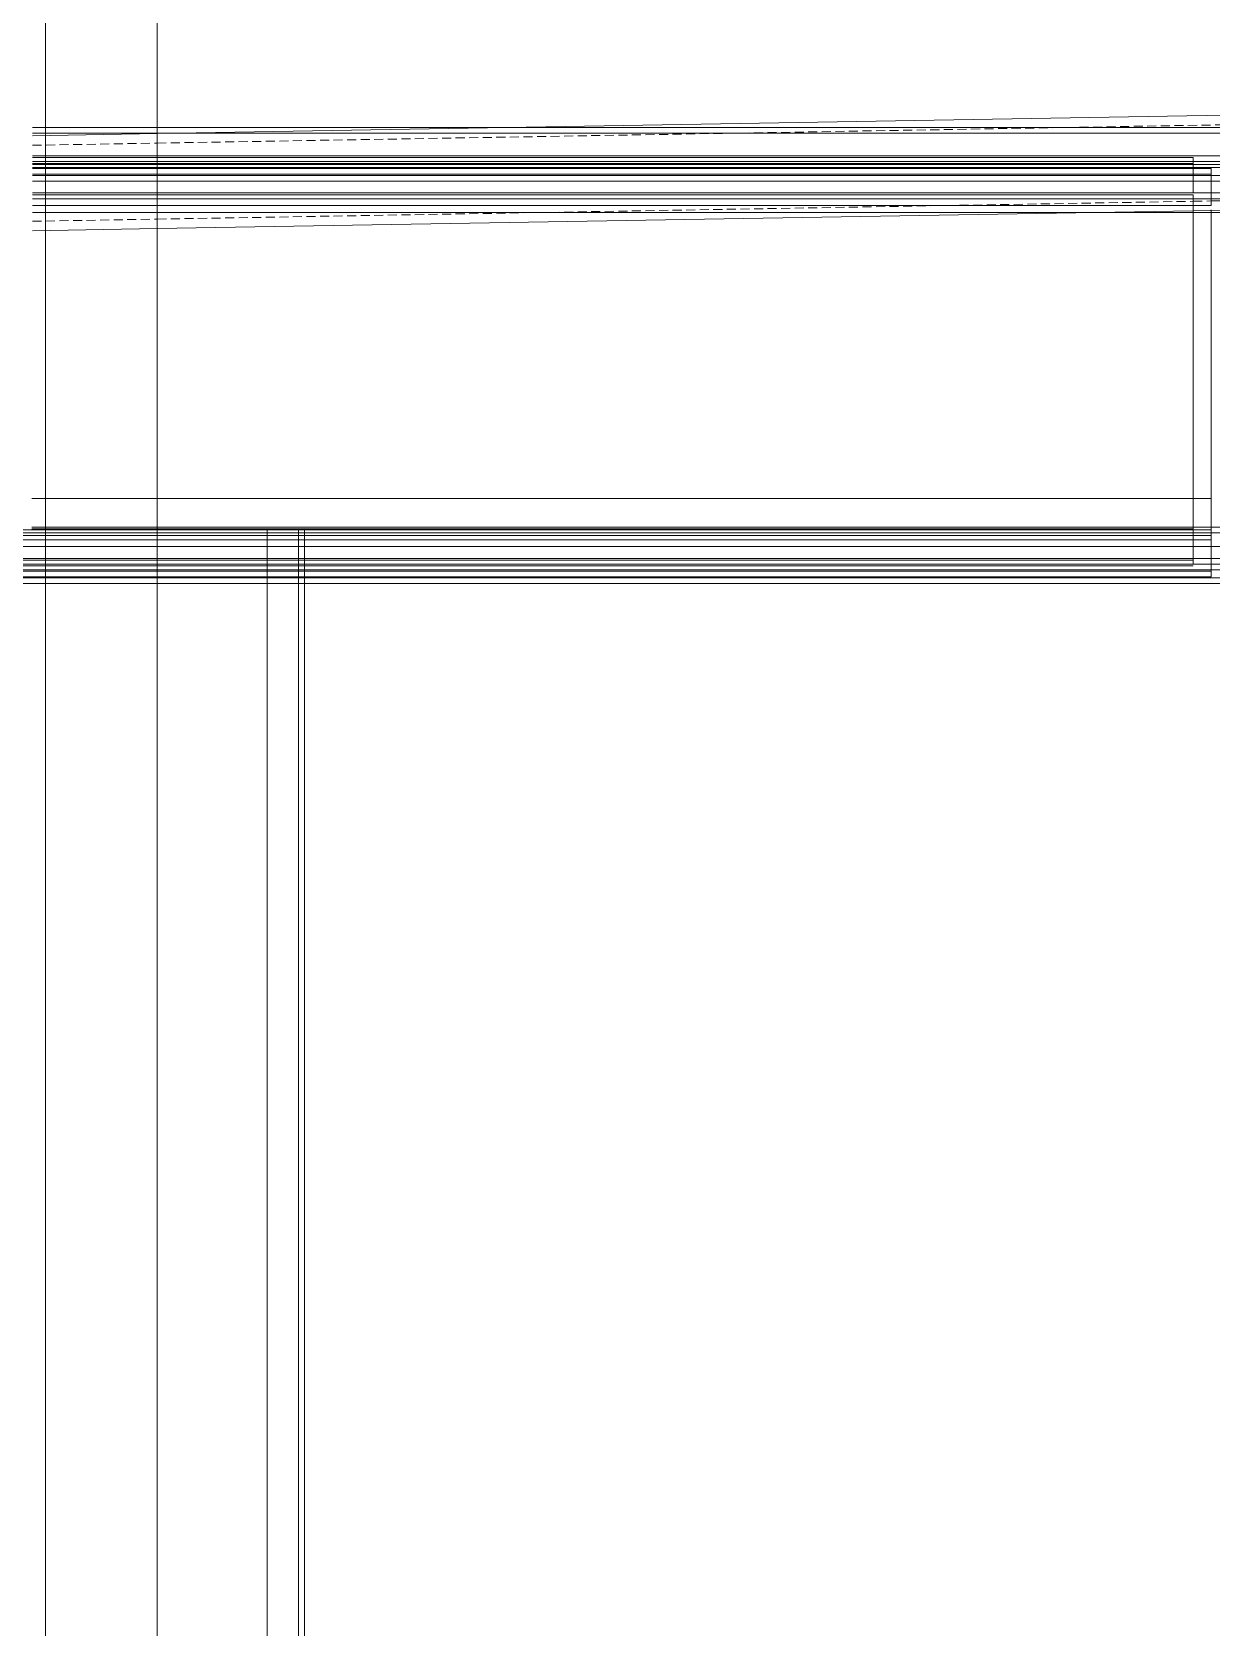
# Model space of a CAD drawing. Header units: centimetres. Extents: x -1906 to 5208, y -261 to 2955.
# Drawn here: x 1166.6 to 1228.7, y 1160 to 1243.9 of the extents above; entities that cross this region are included whole.
import ezdxf

# ---------------------------------------------------------------- set-up
doc = ezdxf.new("R2010")
doc.units = ezdxf.units.CM
doc.linetypes.add('Hidden', pattern=[0.714375, 0.47625, -0.238125])
doc.layers.add('S-BEAM', color=7, linetype='Continuous', lineweight=18)

# ---------------------------------------------------------------- blocks, each defined once
blk = doc.blocks.new('Costanera Perfil Z - Parametrizado - h_22cm-1726930-Planta Bodega almacenamiento insumos')
at = {"layer": 'S-BEAM', "color": 254, "lineweight": 9, "true_color": 0xcccccc}
for p, q in [((-10.746, -1968.473), (-10.746, -1975.075)), ((-10.746, -1968.473), (-10.746, -1975.075)), ((-10.446, -1968.473), (-10.446, -1975.076)), ((-10.446, -1968.473), (-10.446, -1975.076)), ((-10.746, -1975.078), (-10.746, -1980.973)), ((-10.746, -1975.078), (-10.746, -1980.973)), ((-10.446, -1975.078), (-10.446, -1980.973)), ((-10.446, -1975.078), (-10.446, -1980.973)), ((-8.796, -1974.368), (-8.796, -1980.973)), ((-8.796, -1974.368), (-8.796, -1980.973)), ((8.796, -1974.394), (8.796, -1980.973)), ((8.796, -1974.394), (8.796, -1980.973)), ((10.446, -1974.397), (10.446, -1980.973)), ((10.446, -1974.397), (10.446, -1980.973)), ((10.746, -1980.973), (10.746, -1974.397)), ((10.746, -1974.397), (10.746, -1980.973)), ((-10.746, -1980.973), (-10.746, -2040.251)), ((-10.746, -1980.973), (-10.746, -2040.251)), ((-10.446, -1980.973), (-10.446, -2040.251)), ((-10.446, -1980.973), (-10.446, -2040.251)), ((-8.796, -1980.973), (-8.796, -2040.251)), ((-8.796, -1980.973), (-8.796, -2040.251)), ((8.796, -1980.973), (8.796, -2040.251)), ((8.796, -1980.973), (8.796, -2040.251)), ((10.446, -1980.973), (10.446, -2040.251)), ((10.446, -1980.973), (10.446, -2040.251)), ((10.746, -2040.251), (10.746, -1980.973)), ((10.746, -1980.973), (10.746, -2040.251))]:
    blk.add_line(p, q, dxfattribs=at)
blk = doc.blocks.new('Costanera Perfil Z - Parametrizado - h_22cm-1726995-Planta Bodega almacenamiento insumos')
at = {"layer": 'S-BEAM', "color": 254, "lineweight": 9, "true_color": 0xcccccc}
for p, q in [((-10.746, -1971.535), (-10.746, -1977.435)), ((-10.746, -1971.535), (-10.746, -1977.435)), ((-10.446, -1971.535), (-10.446, -1977.435)), ((-10.446, -1971.535), (-10.446, -1977.435)), ((-8.796, -1976.727), (-8.796, -1983.332)), ((-8.796, -1976.727), (-8.796, -1983.332)), ((8.796, -1976.754), (8.796, -1983.332)), ((8.796, -1976.754), (8.796, -1983.332)), ((10.446, -1976.756), (10.446, -1983.332)), ((10.446, -1976.756), (10.446, -1983.332)), ((10.746, -1983.332), (10.746, -1976.757)), ((10.746, -1976.757), (10.746, -1983.332)), ((-10.746, -1977.437), (-10.746, -1983.332)), ((-10.746, -1977.437), (-10.746, -1983.332)), ((-10.446, -1977.437), (-10.446, -1983.332)), ((-10.446, -1977.437), (-10.446, -1983.332)), ((-10.746, -1983.332), (-10.746, -1989.127)), ((-10.746, -1983.332), (-10.746, -1989.127)), ((-10.446, -1983.332), (-10.446, -1989.127)), ((-10.446, -1983.332), (-10.446, -1989.127)), ((-8.796, -1983.332), (-8.796, -2037.892)), ((-8.796, -1983.332), (-8.796, -2037.892)), ((8.796, -1983.332), (8.796, -2037.892)), ((8.796, -1983.332), (8.796, -2037.892)), ((10.446, -1983.332), (10.446, -2037.892)), ((10.446, -1983.332), (10.446, -2037.892)), ((10.746, -2037.892), (10.746, -1983.332)), ((10.746, -1983.332), (10.746, -2037.892)), ((-10.746, -1989.127), (-10.746, -1990.777)), ((-10.746, -1989.127), (-10.746, -1990.777)), ((-10.446, -1989.127), (-10.446, -1990.777)), ((-10.446, -1989.127), (-10.446, -1990.777)), ((-10.746, -1990.777), (-10.746, -1991.077)), ((-10.746, -1990.777), (-10.746, -1991.077)), ((-10.746, -1991.077), (-10.746, -2037.892)), ((-10.746, -1991.077), (-10.746, -2037.892)), ((-10.446, -1990.777), (-10.446, -1991.077)), ((-10.446, -1990.777), (-10.446, -1991.077)), ((-10.446, -1991.077), (-10.446, -2037.892)), ((-10.446, -1991.077), (-10.446, -2037.892)), ((-10.368, -2037.892), (-10.656, -2037.892)), ((-10.656, -2037.892), (-10.446, -2037.892)), ((-10.368, -2037.892), (-10.446, -2037.892)), ((-10.446, -2037.892), (-10.368, -2037.892)), ((-8.706, -2037.892), (-10.356, -2037.892)), ((-10.356, -2037.892), (-8.796, -2037.892)), ((-8.796, -2037.892), (-10.356, -2037.892)), ((-10.356, -2037.892), (-8.706, -2037.892)), ((8.796, -2037.892), (-8.706, -2037.892)), ((-8.706, -2037.892), (8.796, -2037.892)), ((10.536, -2037.892), (8.886, -2037.892)), ((8.886, -2037.892), (10.446, -2037.892)), ((10.446, -2037.892), (8.886, -2037.892)), ((8.886, -2037.892), (10.446, -2037.892)), ((10.746, -2037.892), (10.536, -2037.892)), ((10.536, -2037.892), (10.746, -2037.892))]:
    blk.add_line(p, q, dxfattribs=at)
blk = doc.blocks.new('Costanera Perfil Z - Parametrizado - h_22cm-V79-Planta Bodega almacenamiento insumos')
at = {"layer": 'S-BEAM', "color": 254, "lineweight": 9, "true_color": 0xcccccc}
for p, q in [((-10.746, -1969.176), (-10.746, -1975.075)), ((-10.746, -1969.176), (-10.746, -1975.075)), ((-10.446, -1969.176), (-10.446, -1975.075)), ((-10.446, -1969.176), (-10.446, -1975.075)), ((-8.796, -1969.176), (-8.796, -1975.078)), ((-8.796, -1969.176), (-8.796, -1975.078)), ((-10.746, -1975.078), (-10.746, -1980.973)), ((-10.746, -1975.078), (-10.746, -1980.973)), ((-10.446, -1975.078), (-10.446, -1980.973)), ((-10.446, -1975.078), (-10.446, -1980.973)), ((-8.796, -1975.078), (-8.796, -1980.973)), ((-8.796, -1975.078), (-8.796, -1980.973)), ((8.796, -1974.394), (8.796, -1980.973)), ((8.796, -1974.394), (8.796, -1980.973)), ((10.446, -1974.397), (10.446, -1980.973)), ((10.446, -1974.397), (10.446, -1980.973)), ((10.746, -1980.973), (10.746, -1974.397)), ((10.746, -1974.397), (10.746, -1980.973)), ((-10.746, -1980.973), (-10.746, -1986.768)), ((-10.746, -1980.973), (-10.746, -1986.768)), ((-10.446, -1980.973), (-10.446, -1986.768)), ((-10.446, -1980.973), (-10.446, -1986.768)), ((-8.796, -1980.973), (-8.796, -1986.768)), ((-8.796, -1980.973), (-8.796, -1986.768)), ((8.796, -1980.973), (8.796, -2035.532)), ((8.796, -1980.973), (8.796, -2035.532)), ((10.446, -1980.973), (10.446, -2035.532)), ((10.446, -1980.973), (10.446, -2035.532)), ((10.746, -2035.532), (10.746, -1980.973)), ((10.746, -1980.973), (10.746, -2035.532)), ((-10.746, -1986.768), (-10.746, -1988.418)), ((-10.746, -1986.768), (-10.746, -1988.418)), ((-10.446, -1986.768), (-10.446, -1988.418)), ((-10.446, -1986.768), (-10.446, -1988.418)), ((-8.796, -1986.768), (-8.796, -1988.418)), ((-8.796, -1986.768), (-8.796, -1988.418)), ((-10.746, -1988.418), (-10.746, -1988.718)), ((-10.746, -1988.418), (-10.746, -1988.718)), ((-10.446, -1988.418), (-10.446, -1988.718)), ((-10.446, -1988.418), (-10.446, -1988.718)), ((-8.796, -1988.418), (-8.796, -1988.718)), ((-8.796, -1988.418), (-8.796, -1988.718)), ((-10.746, -1988.718), (-10.746, -2040.251)), ((-10.746, -1988.718), (-10.746, -2040.251)), ((-10.446, -1988.718), (-10.446, -2035.532)), ((-10.446, -1988.718), (-10.446, -2035.532)), ((-8.796, -1988.718), (-8.796, -2035.532)), ((-8.796, -1988.718), (-8.796, -2035.532)), ((-10.446, -2035.532), (-10.446, -2040.251)), ((-10.446, -2035.532), (-10.446, -2040.251)), ((-8.796, -2035.532), (-8.796, -2040.251)), ((-8.796, -2035.532), (-8.796, -2040.251)), ((8.796, -2035.532), (8.796, -2040.251)), ((8.796, -2035.532), (8.796, -2040.251)), ((10.446, -2035.532), (10.446, -2040.251)), ((10.446, -2035.532), (10.446, -2040.251)), ((10.746, -2040.251), (10.746, -2035.532)), ((10.746, -2035.532), (10.746, -2040.251))]:
    blk.add_line(p, q, dxfattribs=at)
blk = doc.blocks.new('Costanera Perfil Z - Parametrizado - h_22cm-1726854-Planta Bodega almacenamiento insumos')
at = {"layer": 'S-BEAM', "color": 254, "lineweight": 9, "true_color": 0xcccccc}
for p, q in [((-10.746, -1971.064), (-10.746, -1976.962)), ((-10.746, -1971.064), (-10.746, -1976.962)), ((-10.446, -1971.064), (-10.446, -1976.962)), ((-10.446, -1971.064), (-10.446, -1976.962)), ((-8.796, -1971.064), (-8.796, -1976.965)), ((-8.796, -1971.064), (-8.796, -1976.965)), ((8.796, -1976.281), (8.796, -1982.86)), ((8.796, -1976.281), (8.796, -1982.86)), ((10.446, -1976.283), (10.446, -1982.86)), ((10.446, -1976.283), (10.446, -1982.86)), ((10.746, -1982.86), (10.746, -1976.284)), ((10.746, -1976.284), (10.746, -1982.86)), ((-10.746, -1976.965), (-10.746, -1982.86)), ((-10.746, -1976.965), (-10.746, -1982.86)), ((-10.446, -1976.965), (-10.446, -1982.86)), ((-10.446, -1976.965), (-10.446, -1982.86)), ((-8.796, -1976.965), (-8.796, -1982.86)), ((-8.796, -1976.965), (-8.796, -1982.86)), ((-10.746, -1982.86), (-10.746, -1988.656)), ((-10.746, -1982.86), (-10.746, -1988.656)), ((-10.446, -1982.86), (-10.446, -1988.656)), ((-10.446, -1982.86), (-10.446, -1988.656)), ((-8.796, -1982.86), (-8.796, -1988.656)), ((-8.796, -1982.86), (-8.796, -1988.656)), ((8.796, -1982.86), (8.796, -2037.42)), ((8.796, -1982.86), (8.796, -2037.42)), ((10.446, -1982.86), (10.446, -2037.42)), ((10.446, -1982.86), (10.446, -2037.42)), ((10.746, -2037.42), (10.746, -1982.86)), ((10.746, -1982.86), (10.746, -2037.42)), ((-10.746, -1988.656), (-10.746, -1990.306)), ((-10.746, -1988.656), (-10.746, -1990.306)), ((-10.446, -1988.656), (-10.446, -1990.306)), ((-10.446, -1988.656), (-10.446, -1990.306)), ((-8.796, -1988.656), (-8.796, -1990.306)), ((-8.796, -1988.656), (-8.796, -1990.306)), ((-10.746, -1990.306), (-10.746, -1990.606)), ((-10.746, -1990.306), (-10.746, -1990.606)), ((-10.746, -1990.606), (-10.746, -2038.363)), ((-10.746, -1990.606), (-10.746, -2038.363)), ((-10.446, -1990.306), (-10.446, -1990.606)), ((-10.446, -1990.306), (-10.446, -1990.606)), ((-10.446, -1990.606), (-10.446, -2038.363)), ((-10.446, -1990.606), (-10.446, -2038.363)), ((-8.796, -1990.306), (-8.796, -1990.606)), ((-8.796, -1990.306), (-8.796, -1990.606)), ((-8.796, -1990.606), (-8.796, -2037.42)), ((-8.796, -1990.606), (-8.796, -2037.42)), ((-8.796, -2037.42), (-8.796, -2038.363)), ((-8.796, -2037.42), (-8.796, -2038.363)), ((8.796, -2037.42), (8.796, -2038.363)), ((8.796, -2037.42), (8.796, -2038.363)), ((10.446, -2037.42), (10.446, -2038.363)), ((10.446, -2037.42), (10.446, -2038.363)), ((10.746, -2038.363), (10.746, -2037.42)), ((10.746, -2037.42), (10.746, -2038.363)), ((-10.385, -2038.363), (-10.746, -2038.363)), ((-10.746, -2038.363), (-10.446, -2038.363)), ((-10.085, -2038.363), (-10.385, -2038.363)), ((-10.385, -2038.363), (-10.085, -2038.363)), ((-10.085, -2038.363), (-10.385, -2038.363)), ((-10.385, -2038.363), (-10.085, -2038.363)), ((-9.797, -2038.363), (-10.084, -2038.363)), ((-10.084, -2038.363), (-9.797, -2038.363)), ((-9.797, -2038.363), (-10.084, -2038.363)), ((-10.084, -2038.363), (-9.797, -2038.363)), ((-8.435, -2038.363), (-9.784, -2038.363)), ((-9.784, -2038.363), (-8.796, -2038.363)), ((-8.796, -2038.363), (-9.784, -2038.363)), ((-9.784, -2038.363), (-8.435, -2038.363)), ((-8.134, -2038.363), (-8.435, -2038.363)), ((-8.435, -2038.363), (-8.134, -2038.363)), ((8.568, -2038.363), (-8.134, -2038.363)), ((-8.134, -2038.363), (8.568, -2038.363)), ((9.157, -2038.363), (8.796, -2038.363)), ((8.796, -2038.363), (9.157, -2038.363)), ((8.953, -2038.363), (8.814, -2038.363)), ((8.814, -2038.363), (8.953, -2038.363)), ((9.157, -2038.363), (9.011, -2038.363)), ((9.011, -2038.363), (9.157, -2038.363)), ((9.458, -2038.363), (9.157, -2038.363)), ((9.157, -2038.363), (9.458, -2038.363)), ((9.413, -2038.363), (9.24, -2038.363)), ((9.24, -2038.363), (9.413, -2038.363)), ((10.746, -2038.363), (9.458, -2038.363)), ((9.458, -2038.363), (10.446, -2038.363)), ((10.446, -2038.363), (9.486, -2038.363)), ((9.486, -2038.363), (10.446, -2038.363)), ((10.446, -2038.363), (10.746, -2038.363))]:
    blk.add_line(p, q, dxfattribs=at)
blk = doc.blocks.new('Costanera Perfil Z - Parametrizado - h_22cm-1726761-Planta Bodega almacenamiento insumos')
at = {"layer": 'S-BEAM', "color": 254, "lineweight": 9, "true_color": 0xcccccc}
for p, q in [((-10.746, -1970.12), (-10.746, -1976.018)), ((-10.746, -1970.12), (-10.746, -1976.018)), ((-10.446, -1970.12), (-10.446, -1976.018)), ((-10.446, -1970.12), (-10.446, -1976.018)), ((-8.796, -1970.12), (-8.796, -1976.02)), ((-8.796, -1970.12), (-8.796, -1976.02)), ((-10.746, -1976.022), (-10.746, -1981.917)), ((-10.746, -1976.022), (-10.746, -1981.917)), ((-10.446, -1976.022), (-10.446, -1981.917)), ((-10.446, -1976.022), (-10.446, -1981.917)), ((-8.796, -1976.022), (-8.796, -1981.917)), ((-8.796, -1976.022), (-8.796, -1981.917)), ((8.796, -1975.337), (8.796, -1981.917)), ((8.796, -1975.337), (8.796, -1981.917)), ((10.446, -1975.339), (10.446, -1981.917)), ((10.446, -1975.339), (10.446, -1981.917)), ((10.746, -1981.917), (10.746, -1975.34)), ((10.746, -1975.34), (10.746, -1981.917)), ((-10.746, -1981.917), (-10.746, -1987.712)), ((-10.746, -1981.917), (-10.746, -1987.712)), ((-10.446, -1981.917), (-10.446, -1987.712)), ((-10.446, -1981.917), (-10.446, -1987.712)), ((-8.796, -1981.917), (-8.796, -1987.712)), ((-8.796, -1981.917), (-8.796, -1987.712)), ((8.796, -1981.917), (8.796, -2002.485)), ((8.796, -1981.917), (8.796, -2002.485)), ((10.446, -1981.917), (10.446, -2036.476)), ((10.446, -1981.917), (10.446, -2036.476)), ((10.746, -2036.476), (10.746, -1981.917)), ((10.746, -1981.917), (10.746, -2036.476)), ((-10.746, -1987.712), (-10.746, -1989.362)), ((-10.746, -1987.712), (-10.746, -1989.362)), ((-10.446, -1987.712), (-10.446, -1989.362)), ((-10.446, -1987.712), (-10.446, -1989.362)), ((-8.796, -1987.712), (-8.796, -1989.362)), ((-8.796, -1987.712), (-8.796, -1989.362)), ((-10.746, -1989.362), (-10.746, -1989.662)), ((-10.746, -1989.362), (-10.746, -1989.662)), ((-10.446, -1989.362), (-10.446, -1989.662)), ((-10.446, -1989.362), (-10.446, -1989.662)), ((-8.796, -1989.362), (-8.796, -1989.662)), ((-8.796, -1989.362), (-8.796, -1989.662)), ((-10.746, -1989.662), (-10.746, -2039.307)), ((-10.746, -1989.662), (-10.746, -2039.307)), ((-10.446, -1989.662), (-10.446, -2039.307)), ((-10.446, -1989.662), (-10.446, -2039.307)), ((-8.796, -1989.662), (-8.796, -2036.476)), ((-8.796, -1989.662), (-8.796, -2036.476)), ((8.796, -2002.485), (8.796, -2031.557)), ((8.796, -2002.485), (8.796, -2031.557)), ((8.796, -2031.557), (8.796, -2036.476)), ((8.796, -2031.557), (8.796, -2036.476)), ((-8.796, -2036.476), (-8.796, -2037.42)), ((-8.796, -2036.476), (-8.796, -2037.42)), ((8.796, -2036.476), (8.796, -2037.42)), ((8.796, -2036.476), (8.796, -2037.42)), ((10.446, -2036.476), (10.446, -2037.42)), ((10.446, -2036.476), (10.446, -2037.42)), ((10.746, -2037.42), (10.746, -2036.476)), ((10.746, -2036.476), (10.746, -2037.42)), ((-8.796, -2037.42), (-8.796, -2039.307)), ((-8.796, -2037.42), (-8.796, -2039.307)), ((8.796, -2037.42), (8.796, -2039.307)), ((8.796, -2037.42), (8.796, -2039.307)), ((10.446, -2037.42), (10.446, -2039.307)), ((10.446, -2037.42), (10.446, -2039.307)), ((10.746, -2039.307), (10.746, -2037.42)), ((10.746, -2037.42), (10.746, -2039.307))]:
    blk.add_line(p, q, dxfattribs=at)
blk = doc.blocks.new('Costanera Perfil Z - Parametrizado - h_22cm-1726649-Planta Bodega almacenamiento insumos')
at = {"layer": 'S-BEAM', "color": 254, "lineweight": 9, "true_color": 0xcccccc}
for p, q in [((-10.746, -1969.963), (-10.746, -1975.864)), ((-10.746, -1969.963), (-10.746, -1975.864)), ((-10.446, -1969.963), (-10.446, -1981.76)), ((-10.446, -1969.963), (-10.446, -1981.76)), ((-8.796, -1975.157), (-8.796, -1981.76)), ((-8.796, -1975.157), (-8.796, -1981.76)), ((8.796, -1975.183), (8.796, -1981.76)), ((8.796, -1975.183), (8.796, -1981.76)), ((10.446, -1975.186), (10.446, -1981.76)), ((10.446, -1975.186), (10.446, -1981.76)), ((10.746, -1981.76), (10.746, -1975.186)), ((10.746, -1975.186), (10.746, -1981.76)), ((-10.746, -1975.865), (-10.746, -1981.76)), ((-10.746, -1975.865), (-10.746, -1981.76)), ((-10.746, -1981.76), (-10.746, -1987.555)), ((-10.746, -1981.76), (-10.746, -1987.555)), ((-10.446, -1981.76), (-10.446, -1987.555)), ((-10.446, -1981.76), (-10.446, -1987.555)), ((-8.796, -1981.76), (-8.796, -2036.319)), ((-8.796, -1981.76), (-8.796, -2036.319)), ((8.796, -1981.76), (8.796, -2036.319)), ((8.796, -1981.76), (8.796, -2036.319)), ((10.446, -1981.76), (10.446, -1983.346)), ((10.446, -1981.76), (10.446, -1983.346)), ((10.746, -2000.786), (10.746, -1981.76)), ((10.746, -1981.76), (10.746, -2000.786)), ((10.446, -1983.346), (10.446, -2012.417)), ((10.446, -1983.346), (10.446, -2012.417)), ((-10.746, -1987.555), (-10.746, -1989.205)), ((-10.746, -1987.555), (-10.746, -1989.205)), ((-10.446, -1987.555), (-10.446, -1989.205)), ((-10.446, -1987.555), (-10.446, -1989.205)), ((-10.746, -1989.205), (-10.746, -1989.505)), ((-10.746, -1989.205), (-10.746, -1989.505)), ((-10.446, -1989.205), (-10.446, -1989.505)), ((-10.446, -1989.205), (-10.446, -1989.505)), ((-10.746, -1989.505), (-10.746, -2036.319)), ((-10.746, -1989.505), (-10.746, -2036.319)), ((-10.446, -1989.505), (-10.446, -2036.319)), ((-10.446, -1989.505), (-10.446, -2036.319)), ((10.746, -2029.858), (10.746, -2000.786)), ((10.746, -2000.786), (10.746, -2029.858)), ((10.446, -2012.417), (10.446, -2039.464)), ((10.446, -2012.417), (10.446, -2039.464)), ((10.746, -2039.464), (10.746, -2029.858)), ((10.746, -2029.858), (10.746, -2039.464)), ((-10.746, -2036.319), (-10.746, -2037.263)), ((-10.746, -2036.319), (-10.746, -2037.263)), ((-10.446, -2036.319), (-10.446, -2037.263)), ((-10.446, -2036.319), (-10.446, -2037.263)), ((-8.796, -2036.319), (-8.796, -2037.263)), ((-8.796, -2036.319), (-8.796, -2037.263)), ((8.796, -2036.319), (8.796, -2039.464)), ((8.796, -2036.319), (8.796, -2039.464))]:
    blk.add_line(p, q, dxfattribs=at)
blk = doc.blocks.new('Costanera Perfil Z - Parametrizado - h_22cm-1857671-Planta Bodega almacenamiento insumos')
at = {"layer": 'S-BEAM', "color": 254, "lineweight": 9, "true_color": 0xcccccc}
for p, q in [((3.001, 477.643), (-9.499, 477.643)), ((-9.499, 477.643), (3.001, 477.643)), ((8.796, 477.643), (3.001, 477.643)), ((3.001, 477.643), (8.796, 477.643)), ((10.446, 477.643), (8.796, 477.643)), ((8.796, 477.643), (10.446, 477.643)), ((10.446, 477.643), (8.796, 477.643)), ((8.796, 477.643), (10.746, 477.643)), ((8.796, 477.643), (8.796, 476.137)), ((8.796, 477.643), (8.796, 476.137)), ((10.746, 477.643), (10.446, 477.643)), ((10.446, 477.643), (10.446, 476.137)), ((10.446, 477.643), (10.446, 476.137)), ((10.746, 476.137), (10.746, 477.643)), ((10.746, 477.643), (10.746, 476.137)), ((8.796, 476.125), (8.796, 475.837)), ((8.796, 476.125), (8.796, 475.837)), ((8.796, 475.837), (8.796, -13.517)), ((8.796, 475.837), (8.796, -13.517)), ((10.446, 476.125), (10.446, 475.837)), ((10.446, 476.125), (10.446, 475.837)), ((10.446, 475.837), (10.446, -13.517)), ((10.446, 475.837), (10.446, -13.517)), ((10.746, 475.837), (10.746, 476.125)), ((10.746, 476.125), (10.746, 475.837)), ((10.746, -13.517), (10.746, 475.837)), ((10.746, 475.837), (10.746, -13.517))]:
    blk.add_line(p, q, dxfattribs=at)
blk = doc.blocks.new('Costanera Perfil Z - Parametrizado - h_22cm-V80-Planta Bodega almacenamiento insumos')
at = {"layer": 'S-BEAM', "color": 254, "lineweight": 9, "true_color": 0xcccccc}
for p, q in [((3.001, 477.643), (-8.796, 477.643)), ((-8.796, 477.643), (3.001, 477.643)), ((8.796, 477.643), (3.001, 477.643)), ((3.001, 477.643), (8.796, 477.643)), ((10.446, 477.643), (8.796, 477.643)), ((8.796, 477.643), (10.446, 477.643)), ((10.446, 477.643), (8.796, 477.643)), ((8.796, 477.643), (10.446, 477.643)), ((8.796, 477.643), (8.796, 476.137)), ((8.796, 477.643), (8.796, 476.137)), ((10.746, 477.643), (10.446, 477.643)), ((10.446, 477.643), (10.746, 477.643)), ((10.446, 477.643), (10.446, 476.137)), ((10.446, 477.643), (10.446, 476.137)), ((10.746, 476.137), (10.746, 477.643)), ((10.746, 477.643), (10.746, 476.137)), ((8.796, 476.047), (8.796, 475.837)), ((8.796, 476.047), (8.796, 475.837)), ((8.796, 475.747), (8.796, -13.517)), ((8.796, 475.747), (8.796, -13.517)), ((10.446, 476.047), (10.446, 475.837)), ((10.446, 476.047), (10.446, 475.837)), ((10.446, 475.747), (10.446, -13.517)), ((10.446, 475.747), (10.446, -13.517)), ((10.746, 475.837), (10.746, 476.047)), ((10.746, 476.047), (10.746, 475.837)), ((10.746, -13.517), (10.746, 475.747)), ((10.746, 475.747), (10.746, -13.517))]:
    blk.add_line(p, q, dxfattribs=at)
blk = doc.blocks.new('Costanera Perfil Z - Parametrizado - h_22cm-1857643-Planta Bodega almacenamiento insumos')
at = {"layer": 'S-BEAM', "color": 254, "lineweight": 9, "true_color": 0xcccccc}
for p, q in [((3.001, 479.036), (-8.796, 479.036)), ((-8.796, 479.036), (3.001, 479.036)), ((8.796, 479.036), (3.001, 479.036)), ((3.001, 479.036), (8.796, 479.036)), ((10.446, 479.036), (8.796, 479.036)), ((8.796, 479.036), (10.446, 479.036)), ((10.446, 479.036), (8.796, 479.036)), ((8.796, 479.036), (10.446, 479.036)), ((8.796, 479.036), (8.796, 477.531)), ((8.796, 479.036), (8.796, 477.531)), ((10.746, 479.036), (10.446, 479.036)), ((10.446, 479.036), (10.746, 479.036)), ((10.446, 479.036), (10.446, 477.531)), ((10.446, 479.036), (10.446, 478.88)), ((10.446, 478.88), (10.446, 477.531)), ((10.746, 477.531), (10.746, 479.036)), ((10.746, 479.036), (10.746, 478.88)), ((10.746, 478.88), (10.746, 477.531)), ((8.796, 477.441), (8.796, 477.231)), ((8.796, 477.441), (8.796, 477.231)), ((8.796, 477.141), (8.796, 476.93)), ((8.796, 477.141), (8.796, 476.93)), ((10.446, 477.441), (10.446, 477.231)), ((10.446, 477.441), (10.446, 477.231)), ((10.446, 477.141), (10.446, 476.93)), ((10.446, 477.141), (10.446, 476.93)), ((10.746, 477.231), (10.746, 477.441)), ((10.746, 477.441), (10.746, 477.231)), ((10.746, 476.93), (10.746, 477.141)), ((10.746, 477.141), (10.746, 476.93)), ((8.796, 476.93), (8.796, -12.123)), ((8.796, 476.93), (8.796, -12.123)), ((10.446, 476.93), (10.446, -12.123)), ((10.446, 476.93), (10.446, -12.123)), ((10.746, -12.123), (10.746, 476.93)), ((10.746, 476.93), (10.746, -12.123))]:
    blk.add_line(p, q, dxfattribs=at)
blk = doc.blocks.new('Costanera Perfil Z - Parametrizado - h_22cm-1857615-Planta Bodega almacenamiento insumos')
at = {"layer": 'S-BEAM', "color": 254, "lineweight": 9, "true_color": 0xcccccc}
for p, q in [((3.001, 478.34), (-8.796, 478.34)), ((-8.796, 478.34), (3.001, 478.34)), ((8.796, 478.34), (3.001, 478.34)), ((3.001, 478.34), (8.796, 478.34)), ((10.446, 478.34), (8.796, 478.34)), ((8.796, 478.34), (10.446, 478.34)), ((10.446, 478.34), (8.796, 478.34)), ((8.796, 478.34), (10.446, 478.34)), ((8.796, 478.34), (8.796, 478.183)), ((8.796, 478.34), (8.796, 478.183)), ((8.796, 478.183), (8.796, 476.834)), ((8.796, 478.183), (8.796, 476.834)), ((10.746, 478.34), (10.446, 478.34)), ((10.446, 478.34), (10.746, 478.34)), ((10.446, 478.34), (10.446, 478.183)), ((10.446, 478.34), (10.446, 478.183)), ((10.446, 478.183), (10.446, 476.834)), ((10.446, 478.183), (10.446, 476.834)), ((10.746, 478.183), (10.746, 478.34)), ((10.746, 478.34), (10.746, 478.183)), ((10.746, 476.834), (10.746, 478.183)), ((10.746, 478.183), (10.746, 476.834)), ((8.796, 476.744), (8.796, 476.534)), ((8.796, 476.744), (8.796, 476.534)), ((8.796, 476.444), (8.796, 476.233)), ((8.796, 476.444), (8.796, 476.233)), ((8.796, 476.233), (8.796, 342.113)), ((8.796, 476.233), (8.796, 342.113)), ((10.446, 476.744), (10.446, 476.534)), ((10.446, 476.744), (10.446, 476.534)), ((10.446, 476.444), (10.446, 476.233)), ((10.446, 476.444), (10.446, 476.233)), ((10.446, 476.233), (10.446, 342.113)), ((10.446, 476.233), (10.446, 345.948)), ((10.746, 476.534), (10.746, 476.744)), ((10.746, 476.744), (10.746, 476.534)), ((10.746, 476.233), (10.746, 476.444)), ((10.746, 476.444), (10.746, 476.233)), ((10.746, 342.113), (10.746, 476.233)), ((10.746, 476.233), (10.746, 346.033))]:
    blk.add_line(p, q, dxfattribs=at)
blk = doc.blocks.new('Costanera Perfil Z - Parametrizado - h_22cm-1857587-Planta Bodega almacenamiento insumos')
at = {"layer": 'S-BEAM', "color": 254, "lineweight": 9, "true_color": 0xcccccc}
for p, q in [((3.001, 477.427), (-8.796, 477.427)), ((-8.796, 477.427), (3.001, 477.427)), ((8.796, 477.427), (3.001, 477.427)), ((3.001, 477.427), (8.796, 477.427)), ((10.446, 477.427), (8.796, 477.427)), ((8.796, 477.427), (10.446, 477.427)), ((10.446, 477.427), (8.796, 477.427)), ((8.796, 477.427), (10.446, 477.427)), ((8.796, 477.427), (8.796, 477.27)), ((8.796, 477.427), (8.796, 477.27)), ((8.796, 477.27), (8.796, 476.909)), ((8.796, 477.27), (8.796, 476.909)), ((10.746, 477.427), (10.446, 477.427)), ((10.446, 477.427), (10.746, 477.427)), ((10.446, 477.427), (10.446, 477.27)), ((10.446, 477.427), (10.446, 477.27)), ((10.446, 477.27), (10.446, 476.909)), ((10.446, 477.27), (10.446, 476.909)), ((10.746, 477.27), (10.746, 477.427)), ((10.746, 477.427), (10.746, 477.27)), ((10.746, 476.909), (10.746, 477.27)), ((10.746, 477.27), (10.746, 476.909)), ((8.796, 476.909), (8.796, 475.921)), ((8.796, 476.909), (8.796, 475.921)), ((10.446, 476.909), (10.446, 475.921)), ((10.446, 476.909), (10.446, 475.921)), ((10.746, 475.921), (10.746, 476.909)), ((10.746, 476.909), (10.746, 475.921)), ((8.796, 475.831), (8.796, 475.621)), ((8.796, 475.831), (8.796, 475.621)), ((8.796, 475.531), (8.796, 475.32)), ((8.796, 475.531), (8.796, 475.32)), ((10.446, 475.831), (10.446, 475.621)), ((10.446, 475.831), (10.446, 475.621)), ((10.446, 475.531), (10.446, 475.32)), ((10.446, 475.531), (10.446, 475.32)), ((10.746, 475.621), (10.746, 475.831)), ((10.746, 475.831), (10.746, 475.621)), ((10.746, 475.32), (10.746, 475.531)), ((10.746, 475.531), (10.746, 475.32)), ((8.796, 475.259), (8.796, 474.959)), ((8.796, 475.259), (8.796, 474.959)), ((8.796, 474.959), (8.796, 345.13)), ((8.796, 474.959), (8.796, 345.13)), ((10.446, 475.259), (10.446, 474.959)), ((10.446, 475.259), (10.446, 474.959)), ((10.446, 474.959), (10.446, 345.158)), ((10.446, 474.959), (10.446, 345.158)), ((10.746, 474.959), (10.746, 475.259)), ((10.746, 475.259), (10.746, 474.959)), ((10.746, 345.163), (10.746, 474.959)), ((10.746, 474.959), (10.746, 345.163))]:
    blk.add_line(p, q, dxfattribs=at)
blk = doc.blocks.new('PQ_RVR_EST-01_ZZ_ZZ_MO_T_A_rvt-2-Planta Bodega almacenamiento insumos')
at = {"layer": 'S-BEAM', "color": 254, "lineweight": 9, "true_color": 0xcccccc}
for p, q in [((-4923.486, 1217.715), (-4923.486, 1719.316)), ((-4917.591, 1217.715), (-4917.591, 1694.237)), ((-4917.591, 1217.715), (-4917.591, 1694.237)), ((-4930.091, 1217.715), (-4917.591, 1217.715)), ((-4917.591, 1217.715), (-4930.091, 1217.715)), ((-4917.591, 1217.715), (-4923.486, 1217.715)), ((-4923.486, 1217.715), (-4917.591, 1217.715)), ((-4923.486, 1217.715), (-4923.486, 726.555)), ((-4917.591, 1217.715), (-4917.591, 736.3)), ((-4917.591, 1217.715), (-4917.591, 736.3))]:
    blk.add_line(p, q, dxfattribs=at)
at = {"layer": 'S-BEAM', "color": 254, "true_color": 0xcccccc}
for p, q in [((-4923.486, 1217.715), (-4923.486, 1694.237)), ((-4924.196, 1217.715), (-4923.486, 1217.715)), ((-4923.486, 1217.715), (-4924.196, 1217.715)), ((-4923.486, 736.3), (-4923.486, 1217.715))]:
    blk.add_line(p, q, dxfattribs=at)
at = {"layer": 'S-BEAM', "color": 254, "lineweight": 9, "true_color": 0xcccccc, "rotation": 89.99999999999964}
for name, p in [('Costanera Perfil Z - Parametrizado - h_22cm-1726649-Planta Bodega almacenamiento insumos', (-6899.351, 1228.157)), ('Costanera Perfil Z - Parametrizado - h_22cm-1726930-Planta Bodega almacenamiento insumos', (-6898.564, 1226.656)), ('Costanera Perfil Z - Parametrizado - h_22cm-1726995-Planta Bodega almacenamiento insumos', (-6900.924, 1226.565)), ('Costanera Perfil Z - Parametrizado - h_22cm-V79-Planta Bodega almacenamiento insumos', (-6898.564, 1226.354)), ('Costanera Perfil Z - Parametrizado - h_22cm-1726854-Planta Bodega almacenamiento insumos', (-6900.452, 1225.994)), ('Costanera Perfil Z - Parametrizado - h_22cm-1726761-Planta Bodega almacenamiento insumos', (-6899.508, 1225.633))]:
    blk.add_blockref(name, p, dxfattribs=at)
at = {"layer": 'S-BEAM', "color": 254, "lineweight": 9, "true_color": 0xcccccc}
for name, p in [('Costanera Perfil Z - Parametrizado - h_22cm-1857671-Planta Bodega almacenamiento insumos', (-4920.592, 740.072)), ('Costanera Perfil Z - Parametrizado - h_22cm-V80-Planta Bodega almacenamiento insumos', (-4920.592, 740.072)), ('Costanera Perfil Z - Parametrizado - h_22cm-1857643-Planta Bodega almacenamiento insumos', (-4920.592, 738.679)), ('Costanera Perfil Z - Parametrizado - h_22cm-1857615-Planta Bodega almacenamiento insumos', (-4920.592, 739.375)), ('Costanera Perfil Z - Parametrizado - h_22cm-1857587-Planta Bodega almacenamiento insumos', (-4920.592, 740.288))]:
    blk.add_blockref(name, p, dxfattribs=at)
blk = doc.blocks.new('HSS Rectangular - 50 x 120-1656294-Planta Bodega almacenamiento insumos')
at = {"layer": 'S-BEAM', "color": 254, "linetype": 'Hidden', "lineweight": 9, "true_color": 0xcccccc}
for p, q in [((72.071, 2), (68.296, 2)), ((73.015, 2), (72.071, 2)), ((86.035, 2), (73.015, 2)), ((127.582, 2), (86.035, 2)), ((134.164, 2), (127.582, 2)), ((127.514, -2), (-174.522, -2)), ((134.089, -2), (127.514, -2))]:
    blk.add_line(p, q, dxfattribs=at)
at = {"layer": 'S-BEAM', "color": 254, "lineweight": 9, "true_color": 0xcccccc}
for p, q in [((73.024, 2.5), (68.305, 2.5)), ((127.591, 2.5), (73.024, 2.5)), ((134.173, 2.5), (127.591, 2.5)), ((-174.522, -2.5), (127.505, -2.5)), ((127.505, -2.5), (134.08, -2.5))]:
    blk.add_line(p, q, dxfattribs=at)
blk = doc.blocks.new('PQ_RVR_ARQ-01_ZZ_ZZ_MO_T_A_rvt-2-Planta Bodega almacenamiento insumos')
at = {"layer": 'S-BEAM', "color": 253, "lineweight": 9, "true_color": 0xaaaaaa, "rotation": 180.9854651177323}
blk.add_blockref('HSS Rectangular - 50 x 120-1656294-Planta Bodega almacenamiento insumos', (-4790.062, 1238.269), dxfattribs=at)

msp = doc.modelspace()

# ---------------------------------------------------------------- block references
at = {"lineweight": 5}
for name in ['PQ_RVR_ARQ-01_ZZ_ZZ_MO_T_A_rvt-2-Planta Bodega almacenamiento insumos', 'PQ_RVR_EST-01_ZZ_ZZ_MO_T_A_rvt-2-Planta Bodega almacenamiento insumos']:
    msp.add_blockref(name, (6090.754, 0), dxfattribs=at)

doc.saveas('drawing.dxf')
